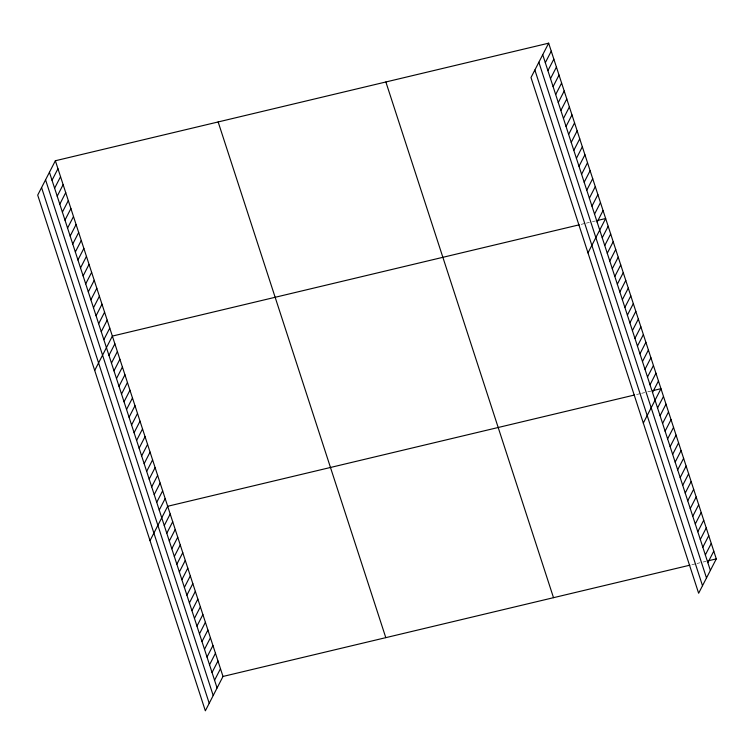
<?xml version="1.0" encoding="UTF-8"?>
<svg xmlns="http://www.w3.org/2000/svg" width="754" height="754" viewBox="0 0 754 754"><rect width="100%" height="100%" fill="white"/><g stroke="black" fill="none" stroke-linecap="round" stroke-linejoin="round"><path stroke-width="0.57" stroke-dasharray="3.77 2.83" d="M581.24 224.334L585.311 223.363M586.329 223.127L589.383 222.392M592.427 221.667L595.481 220.941M636.564 394.521L640.627 393.55M641.645 393.305L644.698 392.58M647.752 391.854L650.806 391.119M691.88 564.699L695.951 563.728M696.969 563.483L700.023 562.757M703.077 562.032L706.13 561.306"/><path stroke-width="1.13" d="M55.362 160.753L223.005 676.451L205.342 710.824L37.7 195.116L55.362 160.753L548.658 43.176L716.3 558.884L698.638 593.247L530.995 77.549L548.658 43.176M52.026 180.263L57.954 168.717M54.618 188.227L60.546 176.69M57.21 196.2L63.138 184.655M59.802 204.164L65.73 192.628M62.384 212.138L68.322 200.602M64.976 220.111L70.914 208.566M67.568 228.076L73.496 216.539M70.16 236.049L76.088 224.504M72.752 244.013L78.68 232.477M75.343 251.987L81.272 240.451M77.935 259.96L83.864 248.415M80.527 267.924L86.456 256.388M83.119 275.898L89.047 264.362M85.702 283.872L91.639 272.326M88.293 291.836L94.231 280.299M90.885 299.809L96.814 288.264M93.477 307.773L99.405 296.237M96.069 315.747L101.997 304.211M98.661 323.72L104.589 312.175M101.253 331.685L107.181 320.148M103.845 339.658L109.773 328.113M94.702 370.459L112.365 336.086L579.204 224.824M108.944 355.36L114.881 343.824M111.46 363.098L117.388 351.562M113.977 370.836L119.905 359.29M116.493 378.565L122.421 367.028M119.009 386.302L124.938 374.766M121.517 394.04L127.454 382.504M124.033 401.778L129.961 390.233M126.549 409.507L132.478 397.971M129.066 417.245L134.994 405.709M131.582 424.983L137.511 413.446M134.089 432.721L140.027 421.175M136.606 440.449L142.534 428.913M139.122 448.187L145.051 436.651M141.639 455.925L147.567 444.389M144.155 463.663L150.084 452.117M146.662 471.391L152.6 459.855M149.179 479.129L155.107 467.593M151.695 486.867L157.624 475.331M154.212 494.605L160.14 483.06M156.728 502.334L162.657 490.797M159.235 510.072L165.173 498.535M150.018 540.637L167.68 506.273L634.529 395.002M164.268 525.547L170.197 514.002M166.785 533.276L172.713 521.74M169.301 541.014L175.23 529.478M171.808 548.752L177.746 537.216M174.325 556.49L180.253 544.944M176.841 564.218L182.77 552.682M179.358 571.956L185.286 560.42M181.874 579.694L187.803 568.148M184.381 587.432L190.319 575.886M186.898 595.16L192.826 583.624M189.414 602.898L195.343 591.362M191.931 610.636L197.859 599.091M194.447 618.374L200.375 606.829M196.954 626.103L202.892 614.567M199.471 633.841L205.399 622.304M201.987 641.579L207.916 630.033M204.504 649.317L210.432 637.771M207.02 657.045L212.948 645.509M209.527 664.783L215.465 653.247M212.044 672.521L217.972 660.975M214.56 680.259L220.488 668.713M545.321 62.686L551.249 51.149M547.913 70.659L553.841 59.114M550.505 78.623L556.433 67.087M553.097 86.597L559.025 75.061M555.679 94.57L561.617 83.025M558.271 102.535L564.209 90.998M560.863 110.508L566.791 98.963M563.455 118.472L569.383 106.936M566.047 126.446L571.975 114.91M568.639 134.419L574.567 122.874M571.23 142.383L577.159 130.847M573.822 150.357L579.751 138.821M576.414 158.331L582.342 146.785M578.997 166.295L584.934 154.758M581.588 174.268L587.526 162.723M584.18 182.232L590.109 170.696M586.772 190.206L592.701 178.67M589.364 198.179L595.292 186.634M591.956 206.144L597.884 194.607M594.548 214.117L600.476 202.581M597.14 222.091L603.068 210.545M587.988 252.892L605.66 218.519L597.517 220.46M602.239 237.793L608.176 226.247M604.755 245.531L610.683 233.985M607.272 253.259L613.2 241.723M609.788 260.997L615.716 249.461M612.295 268.735L618.233 257.189M614.812 276.473L620.749 264.927M617.328 284.201L623.256 272.665M619.845 291.939L625.773 280.403M622.361 299.677L628.289 288.132M624.868 307.415L630.806 295.87M627.385 315.144L633.322 303.608M629.901 322.882L635.829 311.345M632.418 330.62L638.346 319.074M634.934 338.358L640.862 326.812M637.45 346.086L643.379 334.55M639.957 353.824L645.895 342.288M642.474 361.562L648.402 350.016M644.99 369.3L650.919 357.754M647.507 377.028L653.435 365.492M650.023 384.766L655.952 373.23M652.53 392.504L658.468 380.959M643.313 423.069L660.975 388.696L652.841 390.638M657.563 407.971L663.492 396.434M660.08 415.708L666.008 404.172M662.596 423.446L668.525 411.901M665.103 431.184L671.041 419.639M667.62 438.913L673.548 427.377M670.136 446.651L676.065 435.115M672.653 454.389L678.581 442.843M675.169 462.127L681.098 450.581M677.676 469.855L683.614 458.319M680.193 477.593L686.121 466.057M682.709 485.331L688.638 473.785M685.226 493.059L691.154 481.523M687.742 500.797L693.671 489.261M690.249 508.535L696.187 496.999M692.766 516.273L698.694 504.728M695.282 524.002L701.211 512.466M697.799 531.74L703.727 520.203M700.315 539.478L706.244 527.941M702.822 547.216L708.76 535.67M705.339 554.944L711.267 543.408M707.855 562.682L713.784 551.146M223.005 676.451L689.844 565.189M708.157 560.816L716.3 558.884M542.729 54.722L710.372 570.42M538.856 62.252L706.498 577.95M534.869 70.018L702.511 585.717M385.869 81.979L553.511 597.677M218.151 121.95L385.794 637.648M49.434 172.289L217.077 687.987M45.56 179.82L213.203 695.527M41.574 187.586L209.216 703.284"/></g></svg>
